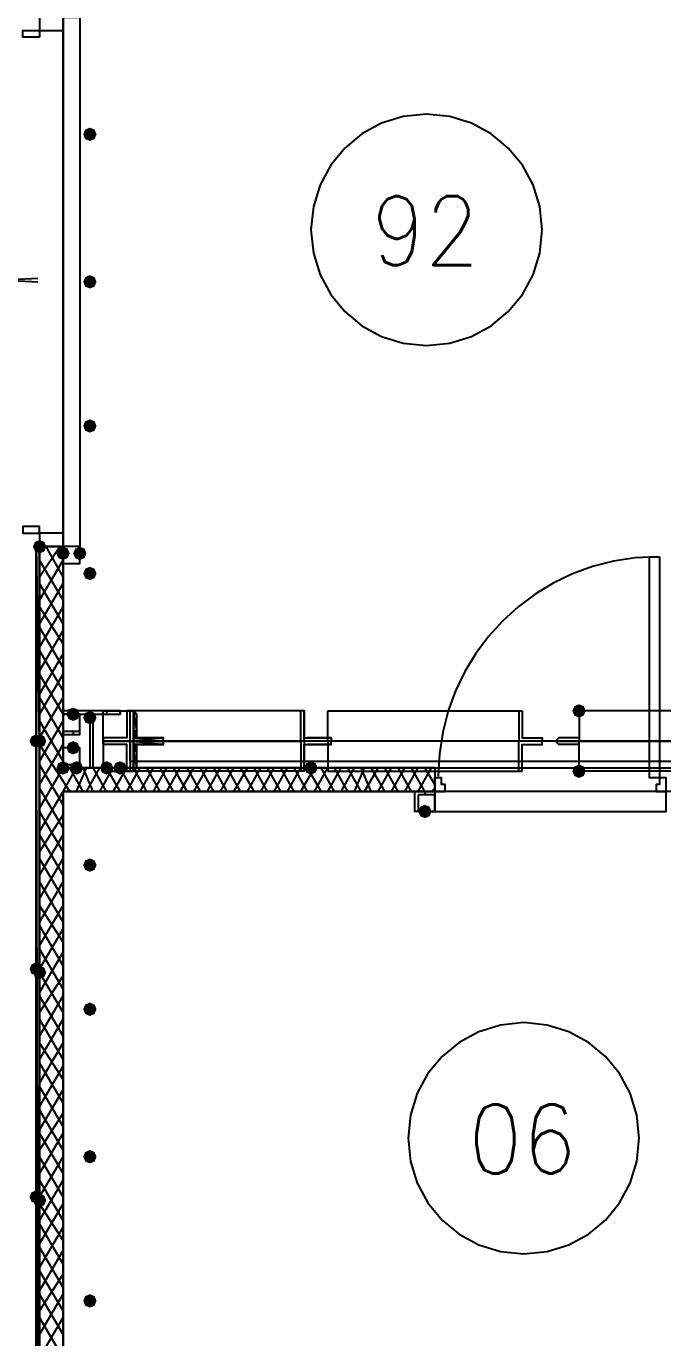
# Model space of a CAD drawing. Header units: millimetres. Extents: x 0 to 420, y 0 to 297.
# Drawn here: x 104.35 to 112.39, y 149.1 to 165.66 of the extents above; entities that cross this region are included whole.
import ezdxf

# ---------------------------------------------------------------- set-up
doc = ezdxf.new("R2010")
doc.units = ezdxf.units.MM
doc.layers.get('0').update_dxf_attribs({"linetype": 'CONTINUOUS'})
doc.styles.get("Standard").update_dxf_attribs({"font": 'STANDARD'})

msp = doc.modelspace()

# ---------------------------------------------------------------- hatches: boundary and pattern name
at = {"true_color": 0x000007}
for points in [[(105.240667, 164.295667), (105.215796, 164.235871), (105.156, 164.211), (105.096204, 164.235871), (105.071333, 164.295667), (105.096204, 164.355462), (105.156, 164.380333), (105.215796, 164.355463)], [(105.240667, 162.433), (105.215796, 162.373204), (105.156, 162.348333), (105.096204, 162.373204), (105.071333, 162.433), (105.096204, 162.492796), (105.156, 162.517667), (105.215796, 162.492796)], [(105.240667, 160.612667), (105.215796, 160.552871), (105.156, 160.528), (105.096204, 160.552871), (105.071333, 160.612667), (105.096204, 160.672462), (105.156, 160.697333), (105.215796, 160.672463)], [(104.902, 159.004), (104.877129, 158.944204), (104.817333, 158.919333), (104.757538, 158.944204), (104.732667, 159.004), (104.757537, 159.063796), (104.817333, 159.088667), (104.877129, 159.063796)], [(105.113667, 159.004), (105.088796, 158.944204), (105.029, 158.919333), (104.969204, 158.944204), (104.944333, 159.004), (104.969204, 159.063796), (105.029, 159.088667), (105.088796, 159.063796)], [(105.240667, 158.75), (105.215796, 158.690204), (105.156, 158.665333), (105.096204, 158.690204), (105.071333, 158.75), (105.096204, 158.809796), (105.156, 158.834667), (105.215796, 158.809796)], [(105.029, 156.972), (105.004129, 156.912204), (104.944333, 156.887333), (104.884538, 156.912204), (104.859667, 156.972), (104.884537, 157.031796), (104.944333, 157.056667), (105.004129, 157.031796)], [(111.421333, 157.014333), (111.396463, 156.954537), (111.336667, 156.929667), (111.276871, 156.954537), (111.252, 157.014333), (111.276871, 157.074129), (111.336667, 157.099), (111.396462, 157.074129)], [(105.240667, 156.929667), (105.215796, 156.869871), (105.156, 156.845), (105.096204, 156.869871), (105.071333, 156.929667), (105.096204, 156.989462), (105.156, 157.014333), (105.215796, 156.989463)], [(105.029, 156.548667), (105.004129, 156.488871), (104.944333, 156.464), (104.884538, 156.488871), (104.859667, 156.548667), (104.884537, 156.608462), (104.944333, 156.633333), (105.004129, 156.608463)], [(104.902, 156.294667), (104.877129, 156.234871), (104.817333, 156.21), (104.757538, 156.234871), (104.732667, 156.294667), (104.757537, 156.354462), (104.817333, 156.379333), (104.877129, 156.354463)], [(105.071333, 156.294667), (105.046462, 156.234871), (104.986667, 156.21), (104.926871, 156.234871), (104.902, 156.294667), (104.926871, 156.354462), (104.986667, 156.379333), (105.046462, 156.354463)], [(105.452333, 156.294667), (105.427463, 156.234871), (105.367667, 156.21), (105.307871, 156.234871), (105.283, 156.294667), (105.307871, 156.354462), (105.367667, 156.379333), (105.427462, 156.354463)], [(105.621667, 156.294667), (105.596796, 156.234871), (105.537, 156.21), (105.477204, 156.234871), (105.452333, 156.294667), (105.477204, 156.354462), (105.537, 156.379333), (105.596796, 156.354463)], [(111.421333, 156.252333), (111.396463, 156.192537), (111.336667, 156.167667), (111.276871, 156.192537), (111.252, 156.252333), (111.276871, 156.312129), (111.336667, 156.337), (111.396462, 156.312129)], [(109.474, 155.744333), (109.449129, 155.684537), (109.389333, 155.659667), (109.329538, 155.684537), (109.304667, 155.744333), (109.329537, 155.804129), (109.389333, 155.829), (109.449129, 155.804129)], [(105.240667, 155.067), (105.215796, 155.007204), (105.156, 154.982333), (105.096204, 155.007204), (105.071333, 155.067), (105.096204, 155.126796), (105.156, 155.151667), (105.215796, 155.126796)], [(105.240667, 153.246667), (105.215796, 153.186871), (105.156, 153.162), (105.096204, 153.186871), (105.071333, 153.246667), (105.096204, 153.306462), (105.156, 153.331333), (105.215796, 153.306463)], [(105.240667, 151.384), (105.215796, 151.324204), (105.156, 151.299333), (105.096204, 151.324204), (105.071333, 151.384), (105.096204, 151.443796), (105.156, 151.468667), (105.215796, 151.443796)], [(105.240667, 149.563667), (105.215796, 149.503871), (105.156, 149.479), (105.096204, 149.503871), (105.071333, 149.563667), (105.096204, 149.623462), (105.156, 149.648333), (105.215796, 149.623463)]]:
    msp.add_hatch(color=0, dxfattribs=at).paths.add_polyline_path(points, flags=0)
at = {"true_color": 0x0000fe}
for points in [[(104.605667, 159.088667), (104.580796, 159.028871), (104.521, 159.004), (104.461204, 159.028871), (104.436333, 159.088667), (104.461204, 159.148462), (104.521, 159.173333), (104.580796, 159.148463)], [(104.605667, 159.088667), (104.580796, 159.028871), (104.521, 159.004), (104.461204, 159.028871), (104.436333, 159.088667), (104.461204, 159.148462), (104.521, 159.173333), (104.580796, 159.148463)], [(104.563333, 156.633333), (104.538463, 156.573537), (104.478667, 156.548667), (104.418871, 156.573537), (104.394, 156.633333), (104.418871, 156.693129), (104.478667, 156.718), (104.538462, 156.693129)], [(104.605667, 156.633333), (104.580796, 156.573537), (104.521, 156.548667), (104.461204, 156.573537), (104.436333, 156.633333), (104.461204, 156.693129), (104.521, 156.718), (104.580796, 156.693129)], [(104.902, 156.294667), (104.877129, 156.234871), (104.817333, 156.21), (104.757538, 156.234871), (104.732667, 156.294667), (104.757537, 156.354462), (104.817333, 156.379333), (104.877129, 156.354463)], [(104.902, 156.294667), (104.877129, 156.234871), (104.817333, 156.21), (104.757538, 156.234871), (104.732667, 156.294667), (104.757537, 156.354462), (104.817333, 156.379333), (104.877129, 156.354463)], [(108.034667, 156.294667), (108.009796, 156.234871), (107.95, 156.21), (107.890204, 156.234871), (107.865333, 156.294667), (107.890204, 156.354462), (107.95, 156.379333), (108.009796, 156.354463)], [(104.563333, 153.754667), (104.538463, 153.694871), (104.478667, 153.67), (104.418871, 153.694871), (104.394, 153.754667), (104.418871, 153.814462), (104.478667, 153.839333), (104.538462, 153.814463)], [(104.605667, 153.712333), (104.580796, 153.652537), (104.521, 153.627667), (104.461204, 153.652537), (104.436333, 153.712333), (104.461204, 153.772129), (104.521, 153.797), (104.580796, 153.772129)], [(104.563333, 150.876), (104.538463, 150.816204), (104.478667, 150.791333), (104.418871, 150.816204), (104.394, 150.876), (104.418871, 150.935796), (104.478667, 150.960667), (104.538462, 150.935796)], [(104.605667, 150.833667), (104.580796, 150.773871), (104.521, 150.749), (104.461204, 150.773871), (104.436333, 150.833667), (104.461204, 150.893462), (104.521, 150.918333), (104.580796, 150.893463)]]:
    msp.add_hatch(color=0, dxfattribs=at).paths.add_polyline_path(points, flags=0)
at = {"true_color": 0x000007}
h = msp.add_hatch(color=0, dxfattribs=at)
h.paths.add_polyline_path([(104.521, 159.088667), (104.478667, 159.088667), (104.521, 156.633333)], flags=0)
h.paths.add_polyline_path([(104.478667, 159.088667), (104.521, 156.633333), (104.478667, 156.633333)], flags=0)
at = {"true_color": 0x000062}
h = msp.add_hatch(color=0, dxfattribs=at)
h.paths.add_polyline_path([(105.748667, 156.972), (105.706333, 157.014333)], flags=0)
h.paths.add_polyline_path([(105.706333, 157.014333), (105.748667, 156.972), (105.706333, 156.972)], flags=0)
h = msp.add_hatch(color=0, dxfattribs=at)
h.paths.add_polyline_path([(105.748667, 156.972), (105.706333, 156.972), (105.748667, 156.760333)], flags=0)
h.paths.add_polyline_path([(105.706333, 156.972), (105.748667, 156.760333), (105.706333, 156.760333)], flags=0)
h = msp.add_hatch(color=0, dxfattribs=at)
h.paths.add_polyline_path([(105.748667, 156.760333), (105.706333, 156.760333), (105.748667, 156.718)], flags=0)
h.paths.add_polyline_path([(105.706333, 156.760333), (105.748667, 156.718), (105.706333, 156.718)], flags=0)
h = msp.add_hatch(color=0, dxfattribs=at)
h.paths.add_polyline_path([(105.748667, 156.718), (105.706333, 156.718), (105.748667, 156.675667)], flags=0)
h.paths.add_polyline_path([(105.706333, 156.718), (105.748667, 156.675667), (105.706333, 156.675667)], flags=0)
h.paths.add_polyline_path([(105.748667, 156.675667), (105.706333, 156.675667)], flags=0)
h.paths.add_polyline_path([(105.706333, 156.675667), (105.748667, 156.675667)], flags=0)
h.paths.add_polyline_path([(105.748667, 156.675667), (105.706333, 156.675667)], flags=0)
h.paths.add_polyline_path([(105.748667, 156.675667), (105.706333, 156.675667)], flags=0)
at = {"true_color": 0x000007}
h = msp.add_hatch(color=0, dxfattribs=at)
h.paths.add_polyline_path([(104.521, 156.633333), (104.478667, 156.633333), (104.521, 139.234333)], flags=0)
h.paths.add_polyline_path([(104.478667, 156.633333), (104.521, 139.234333), (104.478667, 139.234333)], flags=0)
at = {"true_color": 0x000062}
h = msp.add_hatch(color=0, dxfattribs=at)
h.paths.add_polyline_path([(105.706333, 156.675667), (105.748667, 156.675667)], flags=0)
h.paths.add_polyline_path([(105.748667, 156.675667), (105.706333, 156.675667)], flags=0)
h = msp.add_hatch(color=0, dxfattribs=at)
h.paths.add_polyline_path([(106.002667, 156.675667), (105.706333, 156.675667)], flags=0)
h.paths.add_polyline_path([(106.002667, 156.675667), (105.706333, 156.675667), (105.748667, 156.675667)], flags=0)
h = msp.add_hatch(color=0, dxfattribs=at)
h.paths.add_polyline_path([(105.706333, 156.675667), (106.045, 156.675667)], flags=0)
h.paths.add_polyline_path([(106.045, 156.675667), (105.706333, 156.675667)], flags=0)
h = msp.add_hatch(color=0, dxfattribs=at)
h.paths.add_polyline_path([(106.087333, 156.675667), (105.706333, 156.675667)], flags=0)
h.paths.add_polyline_path([(105.706333, 156.675667), (106.087333, 156.675667)], flags=0)
h.paths.add_polyline_path([(106.087333, 156.675667), (105.706333, 156.675667)], flags=0)
h.paths.add_polyline_path([(106.087333, 156.675667), (105.706333, 156.675667), (106.045, 156.675667)], flags=0)
h = msp.add_hatch(color=0, dxfattribs=at)
h.paths.add_polyline_path([(106.087333, 156.675667), (105.706333, 156.675667), (106.087333, 156.633333)], flags=0)
h.paths.add_polyline_path([(105.706333, 156.675667), (106.087333, 156.633333), (105.706333, 156.633333)], flags=0)
h.paths.add_polyline_path([(106.087333, 156.633333), (105.706333, 156.633333)], flags=0)
h.paths.add_polyline_path([(105.706333, 156.633333), (106.087333, 156.633333)], flags=0)
h.paths.add_polyline_path([(106.087333, 156.633333), (105.706333, 156.633333)], flags=0)
h.paths.add_polyline_path([(106.087333, 156.633333), (105.706333, 156.633333)], flags=0)
h.paths.add_polyline_path([(105.706333, 156.633333), (106.087333, 156.633333)], flags=0)
h = msp.add_hatch(color=0, dxfattribs=at)
h.paths.add_polyline_path([(105.706333, 156.633333), (106.087333, 156.633333)], flags=0)
h.paths.add_polyline_path([(105.706333, 156.633333), (106.087333, 156.633333)], flags=0)
h.paths.add_polyline_path([(106.087333, 156.633333), (105.706333, 156.633333)], flags=0)
h.paths.add_polyline_path([(106.087333, 156.633333), (105.706333, 156.633333)], flags=0)
h.paths.add_polyline_path([(105.706333, 156.633333), (106.087333, 156.633333)], flags=0)
h = msp.add_hatch(color=0, dxfattribs=at)
h.paths.add_polyline_path([(106.087333, 156.633333), (105.706333, 156.633333), (106.087333, 156.591)], flags=0)
h.paths.add_polyline_path([(105.706333, 156.633333), (106.087333, 156.591), (105.706333, 156.591)], flags=0)
h.paths.add_polyline_path([(106.087333, 156.591), (105.706333, 156.591)], flags=0)
h.paths.add_polyline_path([(105.706333, 156.591), (106.087333, 156.591)], flags=0)
h = msp.add_hatch(color=0, dxfattribs=at)
h.paths.add_polyline_path([(106.045, 156.591), (105.706333, 156.591)], flags=0)
h.paths.add_polyline_path([(105.706333, 156.591), (106.045, 156.591)], flags=0)
h.paths.add_polyline_path([(106.045, 156.591), (105.706333, 156.591)], flags=0)
h.paths.add_polyline_path([(106.045, 156.591), (105.706333, 156.591), (106.087333, 156.591)], flags=0)
h = msp.add_hatch(color=0, dxfattribs=at)
h.paths.add_polyline_path([(105.748667, 156.591), (105.706333, 156.591)], flags=0)
h.paths.add_polyline_path([(105.748667, 156.591), (105.706333, 156.591)], flags=0)
h.paths.add_polyline_path([(105.706333, 156.591), (105.748667, 156.591)], flags=0)
h.paths.add_polyline_path([(105.748667, 156.591), (105.706333, 156.591)], flags=0)
h.paths.add_polyline_path([(105.748667, 156.591), (105.706333, 156.591)], flags=0)
h.paths.add_polyline_path([(105.706333, 156.591), (105.748667, 156.591)], flags=0)
h.paths.add_polyline_path([(105.748667, 156.591), (105.706333, 156.591)], flags=0)
h.paths.add_polyline_path([(105.748667, 156.591), (105.706333, 156.591), (106.002667, 156.591)], flags=0)
h = msp.add_hatch(color=0, dxfattribs=at)
h.paths.add_polyline_path([(105.748667, 156.591), (105.706333, 156.591), (105.748667, 156.548667)], flags=0)
h.paths.add_polyline_path([(105.706333, 156.591), (105.748667, 156.548667), (105.706333, 156.548667)], flags=0)
h = msp.add_hatch(color=0, dxfattribs=at)
h.paths.add_polyline_path([(105.748667, 156.548667), (105.706333, 156.548667), (105.748667, 156.506333)], flags=0)
h.paths.add_polyline_path([(105.706333, 156.548667), (105.748667, 156.506333), (105.706333, 156.506333)], flags=0)
msp.add_hatch(color=0, dxfattribs=at).paths.add_polyline_path([(106.045, 156.675667), (106.002667, 156.675667)], flags=0)
h = msp.add_hatch(color=0, dxfattribs=at)
h.paths.add_polyline_path([(106.002667, 156.675667), (106.045, 156.675667)], flags=0)
h.paths.add_polyline_path([(106.045, 156.675667), (106.002667, 156.675667)], flags=0)
h = msp.add_hatch(color=0, dxfattribs=at)
h.paths.add_polyline_path([(106.002667, 156.591), (106.045, 156.591)], flags=0)
h.paths.add_polyline_path([(106.045, 156.591), (106.002667, 156.591)], flags=0)
h.paths.add_polyline_path([(106.045, 156.591), (106.002667, 156.591)], flags=0)
h = msp.add_hatch(color=0, dxfattribs=at)
h.paths.add_polyline_path([(105.748667, 156.506333), (105.706333, 156.506333), (105.748667, 156.294667)], flags=0)
h.paths.add_polyline_path([(105.706333, 156.506333), (105.748667, 156.294667), (105.706333, 156.294667)], flags=0)
at = {"true_color": 0x000007}
h = msp.add_hatch(color=0, dxfattribs=at)
h.paths.add_polyline_path([(104.817333, 156.294667), (109.516333, 156.294667)], flags=0)
h.paths.add_polyline_path([(109.516333, 156.294667), (104.817333, 156.294667)], flags=0)

# ---------------------------------------------------------------- linework, layer by layer
at = {"color": 0, "true_color": 0x000008}
msp.add_lwpolyline([(117.136333, 156.294667), (117.136333, 168.613667), (104.817333, 168.613667), (104.817333, 156.294667)], close=True, dxfattribs=at)
at = {"color": 0, "true_color": 0x000007}
for points in [[(104.817333, 165.777333), (104.521, 165.777333), (104.521, 165.608), (104.817333, 165.608)], [(104.521, 165.523333), (104.309333, 165.523333), (104.309333, 165.608), (104.521, 165.608)], [(104.521, 159.342667), (104.309333, 159.342667), (104.309333, 159.258), (104.521, 159.258)], [(104.817333, 159.258), (104.521, 159.258), (104.521, 159.088667), (104.817333, 159.088667)], [(104.521, 159.088667), (104.478667, 159.088667), (104.521, 156.633333)], [(104.478667, 159.088667), (104.521, 156.633333), (104.478667, 156.633333)], [(104.521, 156.633333), (104.521, 159.088667), (104.478667, 159.088667), (104.478667, 156.633333)], [(104.521, 156.633333), (104.521, 159.088667), (104.478667, 159.088667), (104.478667, 156.633333)], [(104.817333, 159.088667), (104.521, 159.088667)], [(105.029, 158.877), (105.029, 159.088667), (104.817333, 159.088667), (104.817333, 158.877), (105.029, 158.877), (105.029, 159.088667), (104.817333, 159.088667), (104.817333, 158.877)], [(112.352667, 158.961667), (112.352667, 156.167667), (112.225667, 156.167667), (112.225667, 158.961667)], [(105.537, 157.014333), (104.817333, 157.014333), (104.817333, 156.972), (105.156, 156.972), (105.156, 156.294667), (104.817333, 156.294667), (105.537, 156.294667), (105.198333, 156.294667), (105.198333, 156.972), (105.537, 156.972)], [(105.029, 156.972), (104.817333, 156.972), (104.817333, 156.760333), (105.029, 156.760333), (105.029, 156.972), (104.817333, 156.972), (104.817333, 156.718), (105.029, 156.718)], [(108.161667, 157.014333), (110.574667, 157.014333), (110.574667, 156.633333), (108.161667, 156.633333)], [(113.792, 157.014333), (111.336667, 157.014333), (111.336667, 156.633333), (113.792, 156.633333)], [(104.521, 156.633333), (104.478667, 156.633333), (104.521, 139.234333)], [(104.478667, 156.633333), (104.521, 139.234333), (104.478667, 139.234333)], [(104.478667, 156.633333), (104.478667, 139.234333), (104.521, 139.234333), (104.521, 156.633333)], [(104.478667, 156.633333), (104.478667, 139.234333), (104.521, 139.234333), (104.521, 156.633333)], [(105.029, 156.548667), (104.817333, 156.548667), (104.817333, 156.337), (105.029, 156.337), (105.029, 156.548667), (104.817333, 156.548667), (104.817333, 156.294667), (105.029, 156.294667)], [(108.161667, 156.252333), (110.574667, 156.252333), (110.574667, 156.633333), (108.161667, 156.633333)], [(113.792, 156.252333), (111.336667, 156.252333), (111.336667, 156.633333), (113.792, 156.633333)], [(104.817333, 156.294667), (109.516333, 156.294667)], [(109.516333, 156.294667), (104.817333, 156.294667)], [(109.516333, 156.294667), (104.817333, 156.294667)], [(109.516333, 156.294667), (104.817333, 156.294667)], [(109.643333, 155.998333), (109.643333, 156.083), (109.601, 156.083), (109.601, 156.167667), (109.516333, 156.167667), (109.516333, 155.998333)], [(109.516333, 155.998333), (109.516333, 156.167667)], [(112.437333, 155.998333), (112.437333, 156.167667), (112.352667, 156.167667), (112.352667, 156.083), (112.310333, 156.083), (112.310333, 155.998333)], [(109.262333, 155.998333), (109.516333, 155.998333), (109.516333, 155.744333), (109.262333, 155.744333)], [(109.304667, 155.956), (109.304667, 155.744333), (109.516333, 155.744333), (109.516333, 155.956)]]:
    msp.add_lwpolyline(points, close=True, dxfattribs=at)
for points in [[(104.817333, 162.433), (104.817333, 165.777333), (104.944333, 165.777333)], [(104.944333, 165.777333), (105.029, 165.777333), (105.029, 162.433)], [(101.303667, 165.629167), (101.320168, 165.302381), (101.368602, 164.985034), (101.447362, 164.678732), (101.55484, 164.385083), (101.689431, 164.105693), (101.849527, 163.842169), (102.033523, 163.596117), (102.23981, 163.369143), (102.466783, 163.162856), (102.712835, 162.978861), (102.97636, 162.818764), (103.25575, 162.684174), (103.549399, 162.576695), (103.8557, 162.497936), (104.173047, 162.449502), (104.499833, 162.433)], [(110.871, 163.089167), (110.841328, 163.38351), (110.756228, 163.657662), (110.621572, 163.905749), (110.443232, 164.121899), (110.227083, 164.300238), (109.978996, 164.434894), (109.704844, 164.519995), (109.4105, 164.549667), (109.116156, 164.519995), (108.842004, 164.434894), (108.593917, 164.300238), (108.377768, 164.121899), (108.199428, 163.905749), (108.064772, 163.657662), (107.979672, 163.38351), (107.95, 163.089167)], [(107.95, 163.089167), (107.979672, 162.794823), (108.064772, 162.520671), (108.199428, 162.272584), (108.377768, 162.056434), (108.593917, 161.878095), (108.842004, 161.743439), (109.116156, 161.658339), (109.4105, 161.628667), (109.704844, 161.658339), (109.978996, 161.743439), (110.227083, 161.878095), (110.443232, 162.056434), (110.621572, 162.272584), (110.756228, 162.520671), (110.841328, 162.794823), (110.871, 163.089167)], [(104.499833, 162.475333), (104.173047, 162.458832), (103.8557, 162.410398), (103.549399, 162.331638), (103.25575, 162.22416), (102.97636, 162.089569), (102.712835, 161.929473), (102.466783, 161.745477), (102.23981, 161.53919), (102.033523, 161.312217), (101.849527, 161.066165), (101.689431, 160.80264), (101.55484, 160.52325), (101.447362, 160.229601), (101.368602, 159.9233), (101.320168, 159.605953), (101.303667, 159.279167)], [(104.944333, 159.088667), (104.817333, 159.088667), (104.817333, 162.433)], [(105.029, 162.433), (105.029, 159.088667), (104.944333, 159.088667)], [(104.521, 156.633333), (104.521, 159.088667), (104.521, 156.633333), (104.478667, 159.088667)], [(104.521, 159.004), (104.605667, 159.088667)], [(104.521, 158.707667), (104.775, 159.088667)], [(104.521, 159.088667), (104.817333, 159.088667)], [(104.521, 159.088667), (104.521, 104.097667)], [(104.817333, 158.707667), (104.605667, 159.088667)], [(104.817333, 159.004), (104.775, 159.088667)], [(104.817333, 156.294667), (104.817333, 159.088667)], [(104.521, 158.411333), (104.817333, 158.919333)], [(104.817333, 158.411333), (104.521, 158.919333)], [(112.3315, 158.961667), (112.047991, 158.947351), (111.772673, 158.905333), (111.506939, 158.837007), (111.252182, 158.743766), (111.009796, 158.627004), (110.781176, 158.488114), (110.567714, 158.328491), (110.370805, 158.149528), (110.191842, 157.952619), (110.032219, 157.739157), (109.89333, 157.510537), (109.776568, 157.268151), (109.683326, 157.013395), (109.615, 156.74766), (109.572982, 156.472342), (109.558667, 156.188833)], [(104.521, 158.115), (104.817333, 158.623)], [(104.817333, 158.115), (104.521, 158.623)], [(104.521, 157.818667), (104.817333, 158.326667)], [(104.817333, 157.861), (104.521, 158.326667)], [(104.817333, 157.564667), (104.521, 158.072667)], [(104.521, 157.522333), (104.817333, 158.030333)], [(104.817333, 157.268333), (104.521, 157.776333)], [(104.521, 157.226), (104.817333, 157.734)], [(104.521, 156.972), (104.817333, 157.48)], [(104.817333, 156.972), (104.521, 157.48)], [(104.521, 156.675667), (104.817333, 157.183667)], [(104.817333, 156.675667), (104.521, 157.183667)], [(104.521, 156.379333), (104.817333, 156.887333)], [(104.817333, 156.379333), (104.521, 156.887333)], [(104.817333, 157.014333), (104.817333, 156.972)], [(104.986667, 157.014333), (104.986667, 156.972)], [(105.156, 157.014333), (105.156, 156.294667)], [(105.664, 156.633333), (105.664, 157.014333), (105.621667, 157.014333), (105.621667, 156.972), (105.621667, 156.718), (105.621667, 156.675667), (105.579333, 156.675667), (105.367667, 156.675667), (105.325333, 156.675667), (105.325333, 156.633333), (105.664, 156.633333), (107.823, 156.633333), (107.823, 157.014333), (105.664, 157.014333)], [(105.706333, 156.633333), (105.325333, 156.633333), (105.325333, 157.014333), (105.706333, 157.014333)], [(105.367667, 157.014333), (105.367667, 156.972)], [(105.537, 157.014333), (105.537, 156.972)], [(107.865333, 157.014333), (105.706333, 157.014333)], [(107.865333, 156.633333), (107.865333, 157.014333), (107.865333, 156.972), (107.865333, 156.718), (107.865333, 156.675667)], [(110.574667, 157.014333), (110.617, 157.014333)], [(110.617, 157.014333), (110.617, 156.972), (110.617, 156.718), (110.617, 156.675667), (110.659333, 156.675667), (110.871, 156.675667), (110.871, 156.633333)], [(111.336667, 157.014333), (111.336667, 156.972), (111.336667, 156.718), (111.336667, 156.675667), (111.294333, 156.675667), (111.082667, 156.675667), (111.040333, 156.633333)], [(104.944333, 156.760333), (104.944333, 156.718)], [(104.478667, 139.234333), (104.478667, 156.633333), (104.521, 139.234333), (104.521, 156.633333)], [(104.521, 156.083), (104.817333, 156.591)], [(104.817333, 156.125333), (104.521, 156.591)], [(105.664, 156.633333), (105.664, 156.252333), (105.621667, 156.252333), (105.621667, 156.294667), (105.621667, 156.548667), (105.621667, 156.591), (105.579333, 156.591), (105.367667, 156.591), (105.325333, 156.591), (105.325333, 156.633333), (105.664, 156.633333), (107.823, 156.633333), (107.823, 156.252333), (105.664, 156.252333)], [(105.706333, 156.633333), (105.325333, 156.633333), (105.325333, 156.252333), (105.706333, 156.252333)], [(105.664, 156.379333), (105.664, 156.633333), (105.664, 156.591), (105.664, 156.379333), (116.289667, 156.379333), (116.289667, 156.633333), (105.664, 156.633333)], [(107.865333, 156.633333), (105.706333, 156.633333)], [(107.865333, 156.633333), (105.706333, 156.633333)], [(106.045, 156.675667), (105.748667, 156.675667)], [(106.045, 156.591), (105.748667, 156.591)], [(107.865333, 156.675667), (107.907667, 156.675667), (108.204, 156.675667), (107.907667, 156.675667)], [(108.204, 156.633333), (107.865333, 156.633333)], [(107.865333, 156.633333), (107.865333, 156.252333), (107.865333, 156.294667), (107.865333, 156.548667), (107.865333, 156.591)], [(108.204, 156.633333), (107.865333, 156.633333)], [(107.865333, 156.591), (107.907667, 156.591), (108.204, 156.591), (107.907667, 156.591)], [(108.204, 156.675667), (108.204, 156.633333)], [(108.204, 156.591), (108.204, 156.633333)], [(110.871, 156.633333), (110.574667, 156.633333)], [(110.871, 156.633333), (110.574667, 156.633333)], [(110.617, 156.252333), (110.617, 156.294667), (110.617, 156.548667), (110.617, 156.591), (110.659333, 156.591), (110.871, 156.591), (110.871, 156.633333)], [(111.040333, 156.633333), (111.336667, 156.633333)], [(111.040333, 156.633333), (111.336667, 156.633333)], [(111.336667, 156.252333), (111.336667, 156.294667), (111.336667, 156.548667), (111.336667, 156.591), (111.294333, 156.591), (111.082667, 156.591), (111.040333, 156.633333)], [(104.817333, 155.829), (104.521, 156.337)], [(104.521, 155.786667), (104.817333, 156.294667)], [(104.817333, 155.998333), (104.986667, 156.294667)], [(109.516333, 156.294667), (104.817333, 156.294667), (109.516333, 156.294667), (104.817333, 156.294667)], [(109.516333, 156.294667), (104.817333, 156.294667)], [(105.071333, 155.998333), (104.902, 156.294667)], [(104.944333, 156.337), (104.944333, 156.294667)], [(104.986667, 155.998333), (105.113667, 156.294667)], [(105.198333, 155.998333), (105.071333, 156.294667)], [(105.113667, 155.998333), (105.283, 156.294667)], [(105.367667, 155.998333), (105.198333, 156.294667)], [(105.283, 155.998333), (105.452333, 156.294667)], [(105.537, 155.998333), (105.367667, 156.294667)], [(105.452333, 155.998333), (105.621667, 156.294667)], [(105.706333, 155.998333), (105.537, 156.294667)], [(105.621667, 155.998333), (105.791, 156.294667)], [(105.875667, 155.998333), (105.706333, 156.294667)], [(107.865333, 156.252333), (105.706333, 156.252333)], [(105.791, 155.998333), (105.960333, 156.294667)], [(106.045, 155.998333), (105.875667, 156.294667)], [(105.960333, 155.998333), (106.129667, 156.294667)], [(106.214333, 155.998333), (106.045, 156.294667)], [(106.129667, 155.998333), (106.299, 156.294667)], [(106.383667, 155.998333), (106.214333, 156.294667)], [(106.299, 155.998333), (106.468333, 156.294667)], [(106.553, 155.998333), (106.383667, 156.294667)], [(106.468333, 155.998333), (106.637667, 156.294667)], [(106.722333, 155.998333), (106.553, 156.294667)], [(106.637667, 155.998333), (106.807, 156.294667)], [(106.891667, 155.998333), (106.722333, 156.294667)], [(106.807, 155.998333), (106.976333, 156.294667)], [(107.061, 155.998333), (106.891667, 156.294667)], [(106.976333, 155.998333), (107.145667, 156.294667)], [(107.230333, 155.998333), (107.061, 156.294667)], [(107.145667, 155.998333), (107.315, 156.294667)], [(107.399667, 155.998333), (107.230333, 156.294667)], [(107.315, 155.998333), (107.484333, 156.294667)], [(107.569, 155.998333), (107.399667, 156.294667)], [(107.484333, 155.998333), (107.653667, 156.294667)], [(107.738333, 155.998333), (107.569, 156.294667)], [(107.653667, 155.998333), (107.823, 156.294667)], [(107.907667, 155.998333), (107.738333, 156.294667)], [(107.823, 155.998333), (107.992333, 156.294667)], [(108.077, 155.998333), (107.907667, 156.294667)], [(107.992333, 155.998333), (108.161667, 156.294667)], [(108.246333, 155.998333), (108.077, 156.294667)], [(108.161667, 155.998333), (108.331, 156.294667)], [(108.415667, 155.998333), (108.246333, 156.294667)], [(108.331, 155.998333), (108.500333, 156.294667)], [(108.585, 155.998333), (108.415667, 156.294667)], [(108.500333, 155.998333), (108.627333, 156.294667)], [(108.712, 155.998333), (108.585, 156.294667)], [(108.627333, 155.998333), (108.796667, 156.294667)], [(108.881333, 155.998333), (108.712, 156.294667)], [(108.796667, 155.998333), (108.966, 156.294667)], [(109.050667, 155.998333), (108.881333, 156.294667)], [(108.966, 155.998333), (109.135333, 156.294667)], [(109.22, 155.998333), (109.050667, 156.294667)], [(109.135333, 155.998333), (109.304667, 156.294667)], [(109.389333, 155.998333), (109.22, 156.294667)], [(109.304667, 155.998333), (109.474, 156.294667)], [(109.516333, 156.083), (109.389333, 156.294667)], [(109.516333, 156.294667), (109.516333, 156.167667), (109.516333, 155.998333)], [(109.516333, 156.294667), (109.516333, 156.167667)], [(110.574667, 156.252333), (110.617, 156.252333)], [(104.817333, 155.532667), (104.521, 156.040667)], [(104.902, 155.998333), (104.817333, 156.125333)], [(109.474, 155.998333), (109.516333, 156.040667)], [(104.521, 155.490333), (104.817333, 155.998333)], [(104.817333, 155.998333), (109.516333, 155.998333)], [(104.817333, 147.574), (104.817333, 155.998333)], [(109.389333, 155.998333), (109.389333, 155.956)], [(110.955667, 155.998333), (109.516333, 155.998333), (109.516333, 155.871333)], [(109.516333, 155.871333), (109.516333, 155.744333), (110.955667, 155.744333)], [(112.437333, 155.871333), (112.437333, 155.998333), (110.955667, 155.998333)], [(110.955667, 155.744333), (112.437333, 155.744333), (112.437333, 155.871333)], [(104.817333, 155.236333), (104.521, 155.744333)], [(104.521, 155.236333), (104.817333, 155.702)], [(104.521, 154.94), (104.817333, 155.448)], [(104.817333, 154.94), (104.521, 155.448)], [(104.521, 154.643667), (104.817333, 155.151667)], [(104.817333, 154.643667), (104.521, 155.151667)], [(104.521, 154.347333), (104.817333, 154.855333)], [(104.817333, 154.347333), (104.521, 154.855333)], [(104.521, 154.051), (104.817333, 154.559)], [(104.817333, 154.093333), (104.521, 154.559)], [(104.817333, 153.797), (104.521, 154.305)], [(104.521, 153.754667), (104.817333, 154.262667)], [(104.817333, 153.500667), (104.521, 154.008667)], [(104.521, 153.458333), (104.817333, 153.966333)], [(104.817333, 153.204333), (104.521, 153.712333)], [(104.521, 153.204333), (104.817333, 153.67)], [(104.521, 152.908), (104.817333, 153.416)], [(104.817333, 152.908), (104.521, 153.416)], [(104.521, 152.611667), (104.817333, 153.119667)], [(104.817333, 152.611667), (104.521, 153.119667)], [(112.098667, 151.616833), (112.068995, 151.911177), (111.983894, 152.185329), (111.849238, 152.433416), (111.670899, 152.649566), (111.454749, 152.827905), (111.206662, 152.962561), (110.93251, 153.047661), (110.638167, 153.077333), (110.343823, 153.047661), (110.069671, 152.962561), (109.821584, 152.827905), (109.605434, 152.649566), (109.427095, 152.433416), (109.292439, 152.185329), (109.207339, 151.911177), (109.177667, 151.616833)], [(104.521, 152.315333), (104.817333, 152.823333)], [(104.817333, 152.357667), (104.521, 152.823333)], [(104.817333, 152.061333), (104.521, 152.569333)], [(104.521, 152.019), (104.817333, 152.527)], [(104.817333, 151.765), (104.521, 152.273)], [(104.521, 151.722667), (104.817333, 152.230667)], [(104.817333, 151.468667), (104.521, 151.976667)], [(104.521, 151.468667), (104.817333, 151.934333)], [(104.521, 151.172333), (104.817333, 151.680333)], [(104.817333, 151.172333), (104.521, 151.680333)], [(109.177667, 151.616833), (109.207339, 151.32249), (109.292439, 151.048338), (109.427095, 150.800251), (109.605434, 150.584101), (109.821584, 150.405762), (110.069671, 150.271106), (110.343823, 150.186005), (110.638167, 150.156333), (110.93251, 150.186005), (111.206662, 150.271106), (111.454749, 150.405762), (111.670899, 150.584101), (111.849238, 150.800251), (111.983894, 151.048338), (112.068995, 151.32249), (112.098667, 151.616833)], [(104.521, 150.876), (104.817333, 151.384)], [(104.817333, 150.876), (104.521, 151.384)], [(104.521, 150.579667), (104.817333, 151.087667)], [(104.817333, 150.579667), (104.521, 151.087667)], [(104.521, 150.283333), (104.817333, 150.791333)], [(104.817333, 150.325667), (104.521, 150.791333)], [(104.817333, 150.029333), (104.521, 150.537333)], [(104.521, 149.987), (104.817333, 150.495)], [(104.817333, 149.733), (104.521, 150.241)], [(104.521, 149.690667), (104.817333, 150.198667)], [(104.817333, 149.436667), (104.521, 149.944667)], [(104.521, 149.436667), (104.817333, 149.902333)], [(104.521, 149.140333), (104.817333, 149.648333)], [(104.817333, 149.140333), (104.521, 149.648333)], [(104.521, 148.844), (104.817333, 149.352)], [(104.817333, 148.844), (104.521, 149.352)]]:
    msp.add_lwpolyline(points, dxfattribs=at)
at = {"color": 0, "true_color": 0x000062}
for points in [[(105.748667, 156.972), (105.706333, 157.014333)], [(105.706333, 157.014333), (105.748667, 156.972), (105.706333, 156.972)], [(105.748667, 156.972), (105.706333, 156.972), (105.748667, 156.760333)], [(105.706333, 156.972), (105.748667, 156.760333), (105.706333, 156.760333)], [(105.748667, 156.760333), (105.706333, 156.760333), (105.748667, 156.718)], [(105.706333, 156.760333), (105.748667, 156.718), (105.706333, 156.718)], [(105.748667, 156.718), (105.706333, 156.718), (105.748667, 156.675667)], [(105.706333, 156.718), (105.748667, 156.675667), (105.706333, 156.675667)], [(105.748667, 156.675667), (105.706333, 156.675667)], [(105.706333, 156.675667), (105.748667, 156.675667)], [(105.748667, 156.675667), (105.706333, 156.675667)], [(105.748667, 156.675667), (105.706333, 156.675667)], [(105.706333, 156.675667), (105.748667, 156.675667)], [(105.748667, 156.675667), (105.706333, 156.675667)], [(106.002667, 156.675667), (105.706333, 156.675667)], [(106.002667, 156.675667), (105.706333, 156.675667), (105.748667, 156.675667)], [(105.706333, 156.675667), (106.045, 156.675667)], [(106.045, 156.675667), (105.706333, 156.675667)], [(106.087333, 156.675667), (105.706333, 156.675667)], [(105.706333, 156.675667), (106.087333, 156.675667)], [(106.087333, 156.675667), (105.706333, 156.675667)], [(106.087333, 156.675667), (105.706333, 156.675667), (106.045, 156.675667)], [(106.087333, 156.675667), (105.706333, 156.675667), (106.087333, 156.633333)], [(105.706333, 156.675667), (106.087333, 156.633333), (105.706333, 156.633333)], [(106.087333, 156.633333), (105.706333, 156.633333)], [(105.706333, 156.633333), (106.087333, 156.633333)], [(106.087333, 156.633333), (105.706333, 156.633333)], [(106.087333, 156.633333), (105.706333, 156.633333)], [(105.706333, 156.633333), (106.087333, 156.633333)], [(105.706333, 156.633333), (106.087333, 156.633333)], [(105.706333, 156.633333), (106.087333, 156.633333)], [(106.087333, 156.633333), (105.706333, 156.633333)], [(106.087333, 156.633333), (105.706333, 156.633333)], [(105.706333, 156.633333), (106.087333, 156.633333)], [(106.087333, 156.633333), (105.706333, 156.633333), (106.087333, 156.591)], [(105.706333, 156.633333), (106.087333, 156.591), (105.706333, 156.591)], [(106.087333, 156.591), (105.706333, 156.591)], [(105.706333, 156.591), (106.087333, 156.591)], [(106.045, 156.591), (105.706333, 156.591)], [(105.706333, 156.591), (106.045, 156.591)], [(106.045, 156.591), (105.706333, 156.591)], [(106.045, 156.591), (105.706333, 156.591), (106.087333, 156.591)], [(105.748667, 156.591), (105.706333, 156.591)], [(105.748667, 156.591), (105.706333, 156.591)], [(105.706333, 156.591), (105.748667, 156.591)], [(105.748667, 156.591), (105.706333, 156.591)], [(105.748667, 156.591), (105.706333, 156.591)], [(105.706333, 156.591), (105.748667, 156.591)], [(105.748667, 156.591), (105.706333, 156.591)], [(105.748667, 156.591), (105.706333, 156.591), (106.002667, 156.591)], [(105.748667, 156.591), (105.706333, 156.591), (105.748667, 156.548667)], [(105.706333, 156.591), (105.748667, 156.548667), (105.706333, 156.548667)], [(105.748667, 156.548667), (105.706333, 156.548667), (105.748667, 156.506333)], [(105.706333, 156.548667), (105.748667, 156.506333), (105.706333, 156.506333)], [(106.045, 156.675667), (106.002667, 156.675667)], [(106.002667, 156.675667), (106.045, 156.675667)], [(106.045, 156.675667), (106.002667, 156.675667)], [(106.002667, 156.591), (106.045, 156.591)], [(106.045, 156.591), (106.002667, 156.591)], [(106.045, 156.591), (106.002667, 156.591)], [(105.748667, 156.506333), (105.706333, 156.506333), (105.748667, 156.294667)], [(105.706333, 156.506333), (105.748667, 156.294667), (105.706333, 156.294667)], [(105.706333, 156.252333), (105.706333, 156.294667)], [(105.706333, 156.252333), (105.706333, 156.294667), (105.748667, 156.294667)]]:
    msp.add_lwpolyline(points, close=True, dxfattribs=at)
for points in [[(105.706333, 157.014333), (105.706333, 156.633333), (106.087333, 156.633333), (105.706333, 156.633333), (105.706333, 156.252333)], [(106.087333, 156.633333), (106.087333, 156.675667), (106.045, 156.675667), (106.002667, 156.675667), (105.748667, 156.675667), (105.748667, 156.718), (105.748667, 156.760333), (105.748667, 156.972), (105.706333, 157.014333)], [(105.706333, 156.252333), (105.748667, 156.294667), (105.748667, 156.506333), (105.748667, 156.548667), (105.748667, 156.591), (106.002667, 156.591), (106.045, 156.591), (106.087333, 156.591), (106.087333, 156.633333)]]:
    msp.add_lwpolyline(points, dxfattribs=at)
at = {"color": 0, "true_color": 0x000098}
msp.add_lwpolyline([(104.817333, 147.574), (117.136333, 147.574), (117.136333, 155.998333), (104.817333, 155.998333)], close=True, dxfattribs=at)

# ---------------------------------------------------------------- texts
at = {"color": 0, "true_color": 0x000007, "char_height": 0.872032, "width": 1.06581688, "attachment_point": 1}
for s, insert in [('92', (108.712003, 163.516695)), ('06', (109.939672, 152.044364))]:
    msp.add_mtext(s, dxfattribs=dict(at, insert=insert))

doc.saveas('drawing.dxf')
